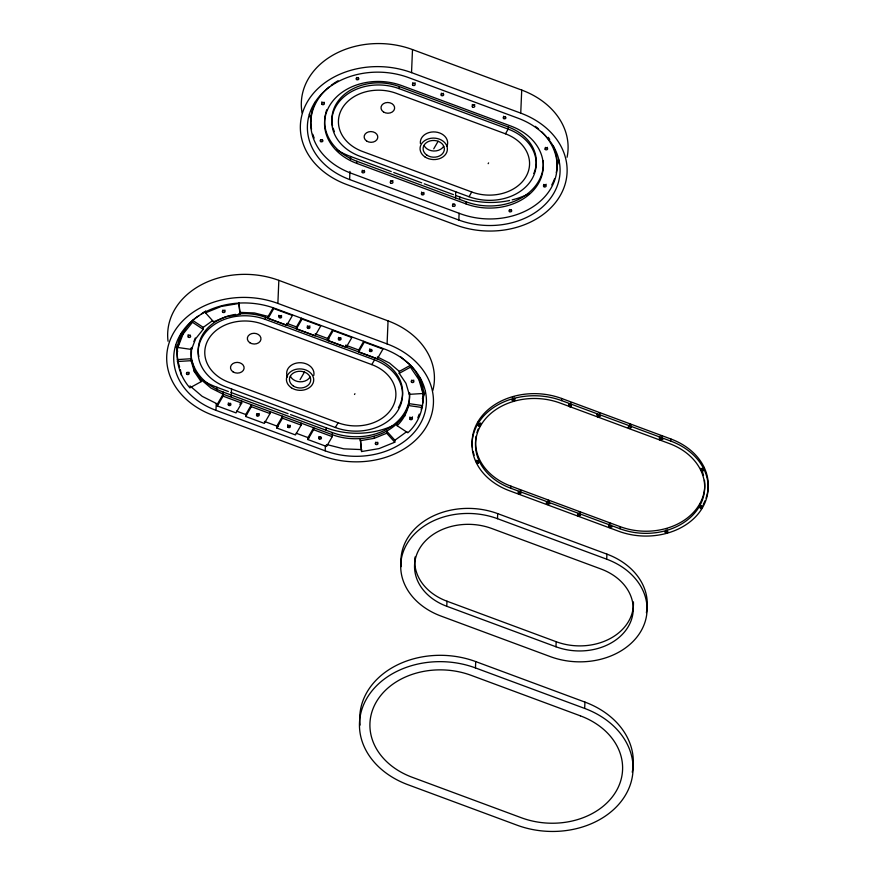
<?xml version="1.0" encoding="UTF-8"?>
<svg xmlns="http://www.w3.org/2000/svg" width="875" height="875" viewBox="0 0 875 875"><rect width="100%" height="100%" fill="white"/><g stroke="black" fill="none" stroke-linecap="round" stroke-linejoin="round"><path stroke-width="1.31" d="M177.953 345.527C175.088 360.762 179.758 376.228 189.875 387.855L201.108 381.686L201.184 379.728L194.436 369.72L191.166 358.728L191.614 347.495L191.527 349.453L177.877 347.484C180.097 334.644 188.027 322.623 199.084 315.591M409.281 393.641C410.506 405.672 405.661 417.298 397.141 425.709L407.848 432.764C427.12 415.527 428.137 383.983 410.539 365.225L399.306 371.394L399.219 373.352L405.978 383.359L409.248 394.352L423.008 393.498L423.095 391.541M181.409 375.32L180.37 369.6M177.877 347.484L183.05 334.086L183.127 332.128M183.05 334.086L192.478 322.273L192.555 320.316L203.263 327.37L203.186 329.328L195.65 338.756L191.527 349.453M201.108 381.686L194.348 371.678L191.078 360.686L191.166 358.728L177.395 359.592L179.627 367.095M194.348 371.678L194.436 369.72M238.984 302.892L240.111 314.344L226.198 316.684L213.598 321.803L205.527 312.834L205.603 310.877M215.961 410.331A71.772 56.405 2.4 0 1 180.064 335.125A71.772 56.405 2.4 0 1 274.98 308.416L384.191 348.917A71.772 56.405 2.4 0 1 420.087 424.134A71.772 56.405 2.4 0 1 325.172 450.833L215.961 410.331L216.245 403.55M216.814 389.988L216.923 387.275A71.772 56.405 2.4 0 1 202.037 379.936M239.892 404.392L241.795 401.111L241.708 403.069L236.02 412.902L217.35 405.978L217.427 404.02L223.125 394.188L332.336 434.689C360.325 445.222 400.345 435.323 408.887 403.627L422.537 405.595L421.127 409.248M217.35 405.978L223.037 396.145L223.213 392.088A54.764 43.039 2.4 0 1 191.275 347.856M231.219 396.473L231.547 388.686M245.667 416.478L245.755 414.52L251.442 404.698L251.366 406.656L245.667 416.478L264.338 423.402L270.025 413.58L270.113 411.622M265.398 317.286L374.609 357.788L374.522 359.898A47.622 37.428 2.4 0 1 398.333 409.795A47.622 37.428 2.4 0 1 335.366 427.514L226.144 387.012A47.622 37.428 2.4 0 1 202.333 337.105A47.622 37.428 2.4 0 1 265.311 319.397L265.398 317.286A47.622 37.428 2.4 0 0 238.35 314.005M268.078 318.391L273.766 308.558L292.436 315.481L286.748 325.314L268.078 318.391L268.155 316.433L273.219 307.694M388.052 320.873L387.089 343.919A78.816 61.939 2.4 0 1 426.497 426.508A78.816 61.939 2.4 0 1 322.273 455.831L213.062 415.33A78.816 61.939 2.4 0 1 173.655 332.741A78.816 61.939 2.4 0 1 277.878 303.417L278.841 280.361L388.052 320.873A78.816 61.939 2.4 0 1 432.83 390.491M276.784 428.017L276.872 426.059L282.559 416.238L282.472 418.195L276.784 428.017L295.455 434.941L301.142 425.119L301.23 423.161M286.748 325.314L286.825 323.356M296.395 328.891L302.083 319.058L320.753 325.981L315.066 335.814L296.395 328.891L296.483 326.933L301.536 318.194M307.891 439.556L307.978 437.598L313.666 427.766L313.589 429.723L307.891 439.556L326.561 446.48L332.248 436.647L332.423 432.589A54.764 43.039 2.4 0 0 409.642 392.777M327.512 340.43L333.2 330.597L351.87 337.52L346.183 347.353L327.512 340.43L327.589 338.472L332.653 329.733M325.172 450.833L325.402 445.408M326.025 430.489L326.134 427.788L290.577 414.597M349.617 179.539A71.772 56.405 2.4 0 1 313.731 104.322A71.772 56.405 2.4 0 1 408.636 77.623L517.858 118.125A71.772 56.405 2.4 0 1 553.744 193.342A71.772 56.405 2.4 0 1 458.828 220.041L349.617 179.539L349.956 171.402M350.47 159.195L350.58 156.483A71.772 56.405 2.4 0 1 336.755 149.8M346.183 347.353L346.259 345.395M356.781 163.395A54.764 43.039 2.4 0 1 329.394 106.006A54.764 43.039 2.4 0 1 401.822 85.63L511.033 126.131A54.764 43.039 2.4 0 1 538.42 183.52A54.764 43.039 2.4 0 1 465.992 203.897L356.781 163.395L356.869 161.284A54.764 43.039 2.4 0 1 325.358 114.592M358.619 351.969L364.306 342.136L382.977 349.059L377.289 358.892L358.619 351.969L358.706 350.011L363.759 341.272M361.594 451.544L360.303 438.736L361.594 451.544L379.028 448.602L394.8 442.203L394.888 440.245L386.805 431.277L386.728 433.234L394.8 442.203M360.216 440.694L374.139 438.353L374.216 436.395M399.055 86.483L508.266 126.984L508.178 129.095A47.622 37.428 2.4 0 1 531.989 179.003A47.622 37.428 2.4 0 1 469.022 196.711L359.811 156.209A47.622 37.428 2.4 0 1 336 106.312A47.622 37.428 2.4 0 1 398.967 88.594L399.055 86.483A47.622 37.428 2.4 0 0 350.448 90.158A47.622 37.428 2.4 0 0 332.522 125.683M412.497 49.569L521.719 90.07L520.745 113.127A78.816 61.939 2.4 0 1 560.153 195.716A78.816 61.939 2.4 0 1 455.941 225.039L346.73 184.537A78.816 61.939 2.4 0 1 307.311 101.948A78.816 61.939 2.4 0 1 411.534 72.625L412.497 49.569A78.816 61.939 2.4 0 0 332.839 55.191A78.816 61.939 2.4 0 0 302.072 112.908M397.141 425.709L397.228 423.752M404.677 416.281L404.753 414.323M423.008 393.498L418.917 379.717L410.452 367.183L410.539 365.225M418.917 379.717L419.005 377.759M455.47 198.242L455.744 191.745M458.828 220.041L459.113 213.259M459.681 199.697L459.802 196.984L455.984 195.573M446.764 606.277A54.764 43.039 2.4 0 1 419.377 548.887A54.764 43.039 2.4 0 1 491.794 528.511L601.005 569.013A54.764 43.039 2.4 0 1 628.392 626.402A54.764 43.039 2.4 0 1 555.975 646.778L446.764 606.277L446.972 601.212A54.764 43.039 2.4 0 1 415.045 556.981M465.992 203.897L466.08 201.786A54.764 43.039 2.4 0 0 543.211 160.727M584.938 702.089L584.664 708.422A82.228 64.619 2.4 0 1 625.789 794.587A82.228 64.619 2.4 0 1 517.048 825.18L407.837 784.678A82.228 64.619 2.4 0 1 366.723 698.512A82.228 64.619 2.4 0 1 475.453 667.92L475.727 661.587L584.938 702.089A82.228 64.619 2.4 0 1 632.253 772.198M606.911 554.127L606.703 559.191A68.6 53.911 2.4 0 1 641.003 631.083A68.6 53.911 2.4 0 1 550.288 656.611L441.077 616.098A68.6 53.911 2.4 0 1 406.766 544.217A68.6 53.911 2.4 0 1 497.492 518.689L497.7 513.625L606.911 554.127A68.6 53.911 2.4 0 1 646.384 612.62M510.814 488.261A60.003 47.152 2.4 0 1 480.812 425.381A60.003 47.152 2.4 0 1 560.164 403.058L669.375 443.559A60.003 47.152 2.4 0 1 699.377 506.439A60.003 47.152 2.4 0 1 620.025 528.763L510.814 488.261L510.902 486.15A60.003 47.152 2.4 0 1 476.142 436.198M670.884 438.988L670.797 441.098A63.47 49.886 2.4 0 1 702.538 507.609A63.47 49.886 2.4 0 1 618.603 531.223L509.392 490.722A63.47 49.886 2.4 0 1 477.652 424.211A63.47 49.886 2.4 0 1 561.586 400.597L561.673 398.486L670.884 438.988A63.47 49.886 2.4 0 1 706.005 498.181M555.975 646.778L556.183 641.714A54.764 43.039 2.4 0 0 633.402 601.913M569.034 406.35L569.133 404.239L570.041 404.578L569.953 406.689M620.025 528.763L620.123 526.652A60.003 47.152 2.4 0 0 704.473 480.309M193.9 341.556L195.278 337.991M417.834 417.78L419.245 414.127M300.07 379.63L304.456 372.072M433.738 148.838L438.113 141.269M335.366 427.514L338.089 422.789A40.972 32.2 2.4 0 0 392.273 407.553A40.972 32.2 2.4 0 0 371.788 364.613L262.577 324.111A40.972 32.2 2.4 0 0 208.392 339.358A40.972 32.2 2.4 0 0 228.878 382.287L338.089 422.789M354.495 394.483L354.944 393.706M371.788 364.613L374.522 359.898L265.311 319.397M469.022 196.711L471.756 191.997A40.972 32.2 2.4 0 0 525.941 176.75A40.972 32.2 2.4 0 0 505.455 133.809L396.233 93.308A40.972 32.2 2.4 0 0 342.048 108.555A40.972 32.2 2.4 0 0 362.545 151.495L471.756 191.997M488.152 163.68L488.6 162.903M505.455 133.809L508.178 129.095L398.967 88.594M201.261 314.027L204.52 311.664M203.263 327.37L212.636 320.6M394.888 440.245L406.842 431.594M399.219 373.352L410.452 367.183M205.527 312.834L221.298 306.436L238.733 303.494L240.111 314.344M374.139 438.353L386.728 433.234M177.319 361.539L191.078 360.686M240.188 312.386L254.472 312.966L268.155 316.433M361.681 449.586L343.787 448.864L326.648 444.522M408.8 405.584L422.45 407.553M411.534 72.625L520.745 113.127M350.58 156.483L391.223 171.555M393.761 172.495L421.695 182.853M424.244 183.794L453.447 194.633M356.869 161.284L466.08 201.786M561.586 400.597L670.797 441.098M596.805 414.509L600.633 415.92M628.677 426.322L631.225 427.273M659.269 437.675L663.086 439.086M277.878 303.417L387.089 343.919M279.016 316.477L280.252 316.936M338.45 338.516L339.686 338.975M369.556 350.055L370.803 350.514M287.208 323.488L297.369 327.261M315.142 333.856L329.109 339.03M345.625 345.155L359.592 350.339M510.902 486.15L620.123 526.652M518.372 491.914L520.909 492.855M546.306 502.272L550.112 503.683M578.058 514.052L580.595 514.992M608.53 525.35L612.347 526.761M216.923 387.275L228.353 391.519M230.891 392.459L288.039 413.656M223.213 392.088L332.423 432.589M223.037 396.145L241.708 403.069M251.366 406.656L270.025 413.58M282.472 418.195L301.142 425.119M313.589 429.723L332.248 436.647M228.287 404.064L229.534 404.523M256.605 414.564L257.852 415.023M287.722 426.103L288.969 426.562M318.828 437.642L320.075 438.102M236.48 411.086L246.641 414.848M264.414 421.444L278.392 426.628M296.166 433.212L308.864 437.927M497.492 518.689L606.703 559.191M446.972 601.212L556.183 641.714M475.453 667.92L584.664 708.422M307.333 326.977L308.58 327.436M569.231 404.338L570.238 404.589A1.367 1.072 2.4 0 0 570.894 404.403M377.366 356.934L389.517 363.048L399.306 371.394M223.125 394.188L210.973 388.073L201.184 379.728M217.427 404.02L202.213 396.353L189.952 385.897M192.478 322.273L203.186 329.328M400.323 356.508L409.511 364.35M474.764 104.573A1.367 1.072 2.4 0 1 472.248 104.475M443.461 93.275A1.367 1.072 2.4 0 1 441.295 93.188M415.155 82.83A1.367 1.072 2.4 0 1 412.639 82.731M358.345 77.514A1.367 1.072 2.4 0 1 356.683 77.448M324.155 102.222A1.367 1.072 2.4 0 1 321.825 101.883M322.427 139.541A1.367 1.072 2.4 0 1 321.059 139.628M364.416 170.352A1.367 1.072 2.4 0 1 362.25 170.264M392.93 180.622A1.367 1.072 2.4 0 1 390.567 180.775M423.85 192.402A1.367 1.072 2.4 0 1 421.52 192.062M454.705 204.127A1.367 1.072 2.4 0 1 452.791 203.853M511.241 209.562A1.367 1.072 2.4 0 1 509.578 209.497M547.422 147.35A1.367 1.072 2.4 0 1 545.377 147.383M505.422 116.539A1.367 1.072 2.4 0 1 503.519 116.255M325.631 113.378A54.764 43.039 2.4 0 1 326.747 109.736M314.169 138.031A68.6 53.911 2.4 0 1 312.812 134.291M311.544 129.216A68.6 53.911 2.4 0 1 315.613 101.555M554.498 178.916A68.6 53.911 2.4 0 1 551.764 184.931M548.308 137.331A68.6 53.911 2.4 0 1 549.73 139.431M553.306 146.059A68.6 53.911 2.4 0 1 556.281 172.692M541.472 131.6A68.6 53.911 2.4 0 1 542.981 198.658A68.6 53.911 2.4 0 1 460.305 213.719L351.094 173.217A68.6 53.911 2.4 0 1 329.164 86.92M535.303 126.339A68.6 53.911 2.4 0 1 538.497 128.888M331.253 85.258A68.6 53.911 2.4 0 1 338.067 80.752M546.131 184.242A1.367 1.072 2.4 0 1 543.78 184.395M334.425 131.666A47.622 37.428 2.4 0 1 333.134 128.111M508.266 126.984A47.622 37.428 2.4 0 1 533.794 173.502M420.405 143.511A13.661 10.73 2.4 0 1 435.608 132.016A13.661 10.73 2.4 0 1 446.884 146.409M443.691 146.256A10.642 8.367 2.4 0 1 433.661 151.014A10.642 8.367 2.4 0 1 424.036 145.458M521.719 90.07A78.816 61.939 2.4 0 1 567.066 157.27M559.114 160.18A71.772 56.405 2.4 0 1 556.642 166.6M529.003 193.67A71.772 56.405 2.4 0 1 512.181 199.872M509.622 200.473A71.772 56.405 2.4 0 1 459.802 196.984M311.347 120.575A71.772 56.405 2.4 0 1 309.389 113.991M198.855 356.486A47.622 37.428 2.4 0 1 235.616 314.366M374.609 357.788A47.622 37.428 2.4 0 1 398.42 407.684M287.558 377.048A13.661 10.73 2.4 0 1 298.977 362.742A13.661 10.73 2.4 0 1 313.808 375.397M310.034 377.048A10.642 8.367 2.4 0 1 300.005 381.806A10.642 8.367 2.4 0 1 290.38 376.25M168.044 341.239A78.816 61.939 2.4 0 1 278.841 280.361M425.458 390.983A71.772 56.405 2.4 0 1 422.373 398.639M393.072 425.567A71.772 56.405 2.4 0 1 326.134 427.788M177.691 351.378A71.772 56.405 2.4 0 1 175.733 344.783M401.253 566.606A68.6 53.911 2.4 0 1 497.7 513.625M177.887 360.019A68.6 53.911 2.4 0 1 181.956 332.347M420.164 378.077A68.6 53.911 2.4 0 1 422.625 403.484M371.361 349.562A1.367 1.072 2.4 0 1 369.6 348.917M340.834 337.717A1.367 1.072 2.4 0 1 338.494 337.378M309.903 325.938A1.367 1.072 2.4 0 1 307.377 325.839M281.509 315.47A1.367 1.072 2.4 0 1 279.606 316.247M278.884 315.634A1.367 1.072 2.4 0 1 278.808 315.361M230.672 403.266A1.367 1.072 2.4 0 1 228.331 402.927M259.175 413.536A1.367 1.072 2.4 0 1 256.823 413.678M290.106 425.305A1.367 1.072 2.4 0 1 287.689 424.692M320.95 437.03A1.367 1.072 2.4 0 1 318.883 436.505M377.77 442.269A1.367 1.072 2.4 0 1 375.605 442.214M412.486 416.883A1.367 1.072 2.4 0 1 409.861 417.047M413.787 380.133A1.367 1.072 2.4 0 1 411.523 380.177M224.973 310.111A1.367 1.072 2.4 0 1 222.688 310.144M190.411 335.136A1.367 1.072 2.4 0 1 188.07 334.797M188.934 372.258A1.367 1.072 2.4 0 1 186.977 372.356M661.872 437.489A1.367 1.072 2.4 0 1 659.542 437.161M660.33 435.783A1.367 1.072 2.4 0 1 661.927 436.188M630.952 425.72A1.367 1.072 2.4 0 1 628.6 425.873M629.573 424.189A1.367 1.072 2.4 0 1 630.984 424.9M599.648 414.422A1.367 1.072 2.4 0 1 597.483 414.334M598.817 412.661A1.367 1.072 2.4 0 1 599.867 413.361M570.97 402.697A1.367 1.072 2.4 0 1 571.211 402.905M610.225 525.459A1.367 1.072 2.4 0 1 609.875 525.438M609.295 523.502A1.367 1.072 2.4 0 1 611.198 523.775M579.786 513.734A1.367 1.072 2.4 0 1 577.872 513.461M578.845 511.777A1.367 1.072 2.4 0 1 580.092 512.236M549.117 501.769A1.367 1.072 2.4 0 1 546.766 501.922M548.089 500.259A1.367 1.072 2.4 0 1 549.15 500.948M520.789 491.269A1.367 1.072 2.4 0 1 518.438 491.411M519.411 489.738A1.367 1.072 2.4 0 1 520.822 490.448M703.5 468.584A1.367 1.072 2.4 0 1 701.575 468.53M702.931 466.78A1.367 1.072 2.4 0 1 703.883 467.567M702.133 505.63A1.367 1.072 2.4 0 1 699.803 505.291M699.836 504.47A1.367 1.072 2.4 0 1 700.284 504.044M667.428 530.709A1.367 1.072 2.4 0 1 665.766 530.644M665.831 528.938A1.367 1.072 2.4 0 1 667.198 528.861M480.528 423.139A1.367 1.072 2.4 0 1 478.177 423.281A1.367 1.072 2.4 0 1 479.15 421.608M479.095 459.441A1.367 1.072 2.4 0 1 479.062 460.261M478.614 460.688A1.367 1.072 2.4 0 1 476.952 460.622M514.795 398.475A1.367 1.072 2.4 0 1 512.87 398.595M512.389 397.578A1.367 1.072 2.4 0 1 514.292 396.812M700.897 468.267A60.003 47.152 2.4 0 1 703.522 475.42M476.962 432.589A60.003 47.152 2.4 0 1 478.144 429.012M479.139 426.672A60.003 47.152 2.4 0 1 480.9 423.27M511.733 399.886A60.003 47.152 2.4 0 1 514.358 399.087M477.969 463.553A63.47 49.886 2.4 0 1 476.23 460.25M474.206 455.252A63.47 49.886 2.4 0 1 473.123 451.391M472.434 447.508A63.47 49.886 2.4 0 1 561.673 398.486M705.031 500.686A63.47 49.886 2.4 0 1 703.281 504.328M701.991 506.559A63.47 49.886 2.4 0 1 700.623 508.648M667.231 531.081A63.47 49.886 2.4 0 1 664.639 531.759M360.117 725.091A82.228 64.619 2.4 0 1 475.727 661.587M281.509 315.558A1.367 1.072 2.4 0 1 279.136 315.47M279.092 316.356L278.939 316.619A1.367 1.072 2.4 0 0 280.459 317.997A1.367 1.072 2.4 0 0 281.389 316.356A1.367 1.072 2.4 0 0 279.092 316.356M570.15 406.7L568.903 406.241A1.367 1.072 2.4 0 1 569.417 404.655A1.367 1.072 2.4 0 1 571.331 405.355A1.367 1.072 2.4 0 1 570.15 406.7M580.366 715.837L471.155 675.336A71.772 56.405 2.4 0 0 376.25 702.045A71.772 56.405 2.4 0 0 412.136 777.252L521.347 817.753A71.772 56.405 2.4 0 0 616.263 791.055A71.772 56.405 2.4 0 0 580.366 715.837M503.672 118.573A1.367 1.072 2.4 0 0 505.892 117.95A1.367 1.072 2.4 0 0 504.055 116.747A1.367 1.072 2.4 0 0 503.672 118.573M472.566 107.045A1.367 1.072 2.4 0 0 474.775 106.422A1.367 1.072 2.4 0 0 472.948 105.208A1.367 1.072 2.4 0 0 472.566 107.045M441.448 95.506A1.367 1.072 2.4 0 0 443.669 94.883A1.367 1.072 2.4 0 0 441.831 93.669A1.367 1.072 2.4 0 0 441.448 95.506M412.956 85.302A1.367 1.072 2.4 0 0 415.177 84.678A1.367 1.072 2.4 0 0 413.339 83.464A1.367 1.072 2.4 0 0 412.956 85.302M362.403 172.583A1.367 1.072 2.4 0 0 364.623 171.97A1.367 1.072 2.4 0 0 362.786 170.756A1.367 1.072 2.4 0 0 362.403 172.583M390.731 183.094A1.367 1.072 2.4 0 0 392.941 182.47A1.367 1.072 2.4 0 0 391.114 181.256A1.367 1.072 2.4 0 0 390.731 183.094M421.838 194.633A1.367 1.072 2.4 0 0 424.058 194.009A1.367 1.072 2.4 0 0 422.22 192.795A1.367 1.072 2.4 0 0 421.838 194.633M452.955 206.161A1.367 1.072 2.4 0 0 455.164 205.548A1.367 1.072 2.4 0 0 453.338 204.334A1.367 1.072 2.4 0 0 452.955 206.161M509.491 211.608A1.367 1.072 2.4 0 0 511.7 210.984A1.367 1.072 2.4 0 0 509.873 209.781A1.367 1.072 2.4 0 0 509.491 211.608M543.933 186.703A1.367 1.072 2.4 0 0 546.153 186.091A1.367 1.072 2.4 0 0 544.316 184.877A1.367 1.072 2.4 0 0 543.933 186.703M545.289 149.494A1.367 1.072 2.4 0 0 547.586 149.078A1.367 1.072 2.4 0 0 545.945 147.722A1.367 1.072 2.4 0 0 545.289 149.494M356.595 79.559A1.367 1.072 2.4 0 0 358.805 78.936A1.367 1.072 2.4 0 0 356.978 77.733A1.367 1.072 2.4 0 0 356.595 79.559M322.142 104.453A1.367 1.072 2.4 0 0 324.363 103.83A1.367 1.072 2.4 0 0 322.525 102.627A1.367 1.072 2.4 0 0 322.142 104.453M320.677 141.586A1.367 1.072 2.4 0 0 322.886 140.963A1.367 1.072 2.4 0 0 321.059 139.748A1.367 1.072 2.4 0 0 320.677 141.586M425.086 157.008A13.661 10.73 2.4 0 0 447.212 150.784A13.661 10.73 2.4 0 0 428.903 138.709A13.661 10.73 2.4 0 0 425.086 157.008M427 155.203A10.642 8.367 2.4 0 0 444.238 150.347A10.642 8.367 2.4 0 0 429.975 140.941A10.642 8.367 2.4 0 0 427 155.203M383.491 111.945A6.825 5.37 2.4 0 0 394.548 108.828A6.825 5.37 2.4 0 0 385.394 102.802A6.825 5.37 2.4 0 0 383.491 111.945M366.647 141.039A6.825 5.37 2.4 0 0 377.705 137.922A6.825 5.37 2.4 0 0 368.55 131.884A6.825 5.37 2.4 0 0 366.647 141.039M291.43 387.8A13.661 10.73 2.4 0 0 313.545 381.577A13.661 10.73 2.4 0 0 295.247 369.512A13.661 10.73 2.4 0 0 291.43 387.8M293.333 385.995A10.642 8.367 2.4 0 0 310.581 381.15A10.642 8.367 2.4 0 0 296.308 371.744A10.642 8.367 2.4 0 0 293.333 385.995M249.834 342.738A6.825 5.37 2.4 0 0 260.892 339.631A6.825 5.37 2.4 0 0 251.737 333.594A6.825 5.37 2.4 0 0 249.834 342.738M232.98 371.831A6.825 5.37 2.4 0 0 244.037 368.725A6.825 5.37 2.4 0 0 234.894 362.688A6.825 5.37 2.4 0 0 232.98 371.831M659.87 439.72A1.367 1.072 2.4 0 0 662.08 439.097A1.367 1.072 2.4 0 0 660.242 437.894A1.367 1.072 2.4 0 0 659.87 439.72M628.753 428.192A1.367 1.072 2.4 0 0 630.973 427.569A1.367 1.072 2.4 0 0 629.136 426.355A1.367 1.072 2.4 0 0 628.753 428.192M597.647 416.653A1.367 1.072 2.4 0 0 599.856 416.03A1.367 1.072 2.4 0 0 598.019 414.816A1.367 1.072 2.4 0 0 597.647 416.653M518.591 493.73A1.367 1.072 2.4 0 0 520.811 493.117A1.367 1.072 2.4 0 0 518.973 491.903A1.367 1.072 2.4 0 0 518.591 493.73M546.919 504.241A1.367 1.072 2.4 0 0 549.128 503.617A1.367 1.072 2.4 0 0 547.302 502.403A1.367 1.072 2.4 0 0 546.919 504.241M578.036 515.78A1.367 1.072 2.4 0 0 580.245 515.156A1.367 1.072 2.4 0 0 578.408 513.942A1.367 1.072 2.4 0 0 578.036 515.78M609.142 527.308A1.367 1.072 2.4 0 0 611.352 526.695A1.367 1.072 2.4 0 0 609.525 525.481A1.367 1.072 2.4 0 0 609.142 527.308M701.477 470.641A1.367 1.072 2.4 0 0 703.773 470.225A1.367 1.072 2.4 0 0 702.133 468.869A1.367 1.072 2.4 0 0 701.477 470.641M512.783 400.706A1.367 1.072 2.4 0 0 514.992 400.083A1.367 1.072 2.4 0 0 513.166 398.88A1.367 1.072 2.4 0 0 512.783 400.706M478.33 425.6A1.367 1.072 2.4 0 0 480.55 424.977A1.367 1.072 2.4 0 0 478.713 423.773A1.367 1.072 2.4 0 0 478.33 425.6M700.131 507.85A1.367 1.072 2.4 0 0 702.341 507.238A1.367 1.072 2.4 0 0 700.503 506.023A1.367 1.072 2.4 0 0 700.131 507.85M665.678 532.755A1.367 1.072 2.4 0 0 667.887 532.131A1.367 1.072 2.4 0 0 666.061 530.928A1.367 1.072 2.4 0 0 665.678 532.755M476.864 462.733A1.367 1.072 2.4 0 0 479.073 462.109A1.367 1.072 2.4 0 0 477.247 460.895A1.367 1.072 2.4 0 0 476.864 462.733M411.688 382.342A1.367 1.072 2.4 0 0 413.886 381.697A1.367 1.072 2.4 0 0 412.038 380.516A1.367 1.072 2.4 0 0 411.688 382.342M186.889 374.314A1.367 1.072 2.4 0 0 189.131 373.756A1.367 1.072 2.4 0 0 187.359 372.498A1.367 1.072 2.4 0 0 186.889 374.314M188.398 337.214A1.367 1.072 2.4 0 0 190.619 336.591A1.367 1.072 2.4 0 0 188.781 335.377A1.367 1.072 2.4 0 0 188.398 337.214M375.769 444.38A1.367 1.072 2.4 0 0 377.967 443.713A1.367 1.072 2.4 0 0 376.097 442.542A1.367 1.072 2.4 0 0 375.769 444.38M222.731 312.222A1.367 1.072 2.4 0 0 225.028 311.806A1.367 1.072 2.4 0 0 223.388 310.45A1.367 1.072 2.4 0 0 222.731 312.222M410.2 419.464A1.367 1.072 2.4 0 0 412.409 418.841A1.367 1.072 2.4 0 0 410.572 417.637A1.367 1.072 2.4 0 0 410.2 419.464M319.211 438.922A1.367 1.072 2.4 0 0 321.42 438.298A1.367 1.072 2.4 0 0 319.594 437.095A1.367 1.072 2.4 0 0 319.211 438.922M307.705 328.256A1.367 1.072 2.4 0 0 309.925 327.633A1.367 1.072 2.4 0 0 308.098 326.43A1.367 1.072 2.4 0 0 307.705 328.256M338.822 339.795A1.367 1.072 2.4 0 0 341.042 339.172A1.367 1.072 2.4 0 0 339.205 337.969A1.367 1.072 2.4 0 0 338.822 339.795M369.939 351.334A1.367 1.072 2.4 0 0 372.148 350.711A1.367 1.072 2.4 0 0 370.311 349.497A1.367 1.072 2.4 0 0 369.939 351.334M288.105 427.383A1.367 1.072 2.4 0 0 290.314 426.759A1.367 1.072 2.4 0 0 288.477 425.556A1.367 1.072 2.4 0 0 288.105 427.383M228.659 405.344A1.367 1.072 2.4 0 0 230.88 404.72A1.367 1.072 2.4 0 0 229.042 403.517A1.367 1.072 2.4 0 0 228.659 405.344M256.988 415.844A1.367 1.072 2.4 0 0 259.197 415.22A1.367 1.072 2.4 0 0 257.37 414.017A1.367 1.072 2.4 0 0 256.988 415.844"/></g></svg>
